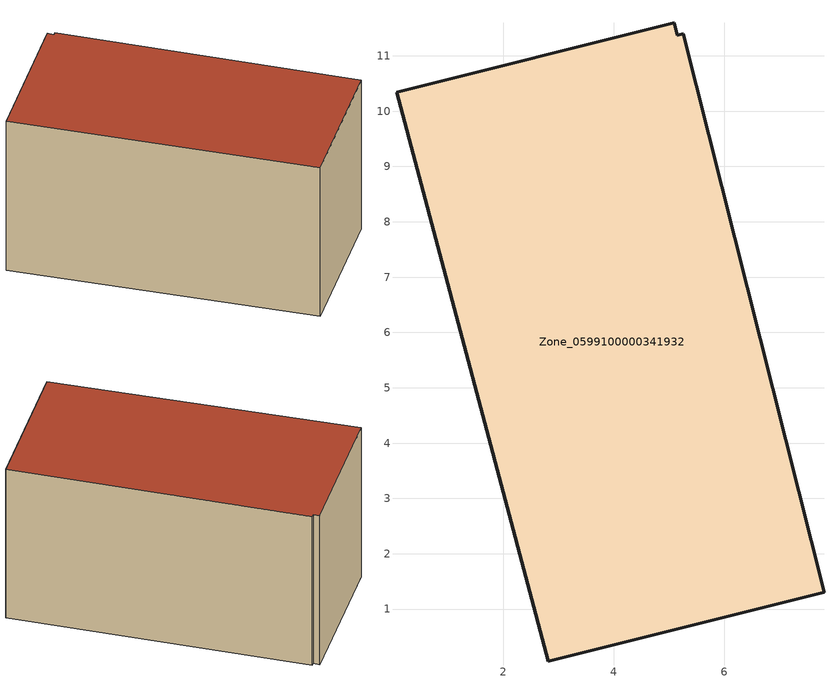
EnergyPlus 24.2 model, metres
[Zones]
Zone_0599100000341932
 floor ground (C_G): 2.82,0.06 0.07,10.34 5.09,11.6 5.15,11.37 5.25,11.4 7.8,1.3 z0
 wall outside (C_F): 5.15,11.37 5.09,11.6 0.07,10.34 2.82,0.06 7.8,1.3 5.25,11.4 5.15,11.37 z0:5.99
 roof outside (C_R): 2.82,0.06 7.8,1.3 5.25,11.4 5.15,11.37 5.09,11.6 0.07,10.34 z5.99
[BUILDING]
Pand.0599100000341932: North Axis=0; Terrain=City; Loads Convergence Tolerance Value=0.04; Temperature Convergence Tolerance Value=0.4; Solar Distribution=FullExterior; Maximum Number of Warmup Days=25; Minimum Number of Warmup Days=1
[Site:Location]
Rotterdam.The.Hague.AP_ZH_NLD Design_Conditions: Latitude=51.96; Longitude=4.45; Time Zone=1; Elevation=-4.5
[SITE:GROUNDTEMPERATURE:BUILDINGSURFACE]
18, 18, 18, 18, 18, 18, 18, 18, 18, 18, 18, 18
[MATERIAL] Thermal Absorptance=0.9; Solar Absorptance=0.7; Visible Absorptance=0.7
Name | Roughness | Thickness | Conductivity | Density | Specific Heat
G.TC.1992-2005 | MediumSmooth | 0.15 | 0.06 | 540 | 1210
F.TC.1992-2005 | Rough | 0.3 | 0.12 | 1920 | 840
R.TC.1992-2005 | MediumRough | 0.2 | 0.08 | 1500 | 1000
[CONSTRUCTION]
C_G: G.TC.1992-2005
C_F: F.TC.1992-2005
C_R: R.TC.1992-2005
[ZONE]
Zone_0599100000341932: Type=1; Multiplier=1; Ceiling Height=Autocalculate; Volume=Autocalculate; Floor Area=autocalculate; Part of Total Floor Area=Yes
[ZONEINFILTRATION:DESIGNFLOWRATE]
Infil_Zone_0599100000341932: Zone or ZoneList or Space or SpaceList=Zone_0599100000341932; Schedule=AlwaysOn; Design Flow Rate Calculation Method=Flow/Area; Flow Rate per Floor Area=0.0015; Constant Term Coefficient=1; Temperature Term Coefficient=0; Velocity Term Coefficient=0; Velocity Squared Term Coefficient=0
[HVACTEMPLATE:ZONE:IDEALLOADSAIRSYSTEM]
Zone_0599100000341932: Maximum Heating Supply Air Temperature=50; Minimum Cooling Supply Air Temperature=13; Maximum Heating Supply Air Humidity Ratio=0.0156; Minimum Cooling Supply Air Humidity Ratio=0.0077; Heating Limit=NoLimit; Cooling Limit=NoLimit; Dehumidification Control Type=ConstantSensibleHeatRatio; Cooling Sensible Heat Ratio=0.7; Dehumidification Setpoint=60; Humidification Control Type=None; Humidification Setpoint=30; Outdoor Air Method=None; Outdoor Air Flow Rate per Person=0.00944; Outdoor Air Flow Rate per Zone Floor Area=0; Outdoor Air Flow Rate per Zone=0; Demand Controlled Ventilation Type=None; Outdoor Air Economizer Type=NoEconomizer; Heat Recovery Type=None; Sensible Heat Recovery Effectiveness=0.7; Latent Heat Recovery Effectiveness=0.65
[ZONECONTROL:THERMOSTAT]
ThermostatControl_Zone_0599100000341932: Zone or ZoneList=Zone_0599100000341932; Control Type Schedule=DualSetpointControlType; Control 1=Thermostat_Zone_0599100000341932; Temperature Difference Between Cutout And Setpoint=0
[THERMOSTATSETPOINT:DUALSETPOINT]
Thermostat_Zone_0599100000341932: Heating Setpoint Temperature Schedule=HeatingSetpoint_Zone_0599100000341932; Cooling Setpoint Temperature Schedule=CoolingSetpoint_Zone_0599100000341932
[SCHEDULE:COMPACT]
HeatingSetpoint_Zone_0599100000341932: Through: 12/31, For: AllDays, Until: 24:00, 21
CoolingSetpoint_Zone_0599100000341932: Through: 12/31, For: AllDays, Until: 24:00, 24
DualSetpointControlType: Through: 12/31, For: AllDays, Until: 24:00, 4
AlwaysOn: Through: 12/31, For: AllDays, Until: 24:00, 1
